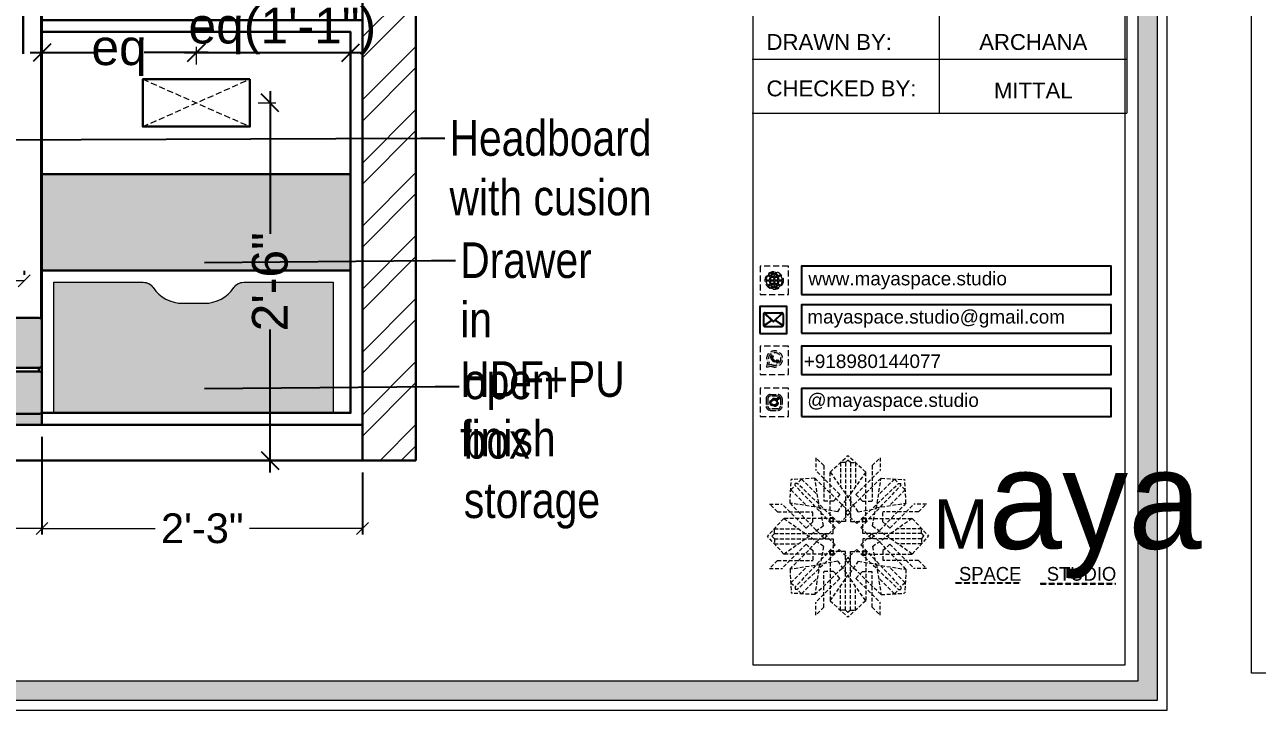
# Model space of a CAD drawing. Header units: millimetres. Extents: x 56222 to 3066687, y -650199 to -121287.
# Drawn here: x 135042.9 to 135146.6, y -182924.1 to -182866.4 of the extents above; entities that cross this region are included whole.
import ezdxf
from ezdxf import colors
from ezdxf.entities.mleader import LeaderData, LeaderLine
from ezdxf.enums import TextEntityAlignment as Align
from ezdxf.math import Vec2, Vec3

# ---------------------------------------------------------------- set-up
doc = ezdxf.new("R2010")
doc.units = ezdxf.units.MM
doc.header["$MEASUREMENT"] = 0
doc.header["$PDMODE"] = 35
for name, pattern in [('DASHED', [0.75, 0.5, -0.25]), ('DASHED2', [0.375, 0.25, -0.125]), ('DASHEDX2', [1.5, 1, -0.5])]:
    doc.linetypes.add(name, pattern=pattern)
doc.layers.get('Defpoints').update_dxf_attribs({"color": 220})
doc.layers.add('AR HATCH-7', color=7, linetype='Continuous')
for name, color, linetype, lineweight in [('dim05', 1, 'Continuous', 13), ('Dimension', 10, 'DASHEDX2', 20), ('el', 7, 'Continuous', 20), ('ELEC-wires', 1, 'DASHED2', 13), ('FURNITURE', 32, 'Continuous', 9), ('NAME PLATE', 7, 'Continuous', 25), ('Text', 7, 'Continuous', 15), ('wall', 7, 'Continuous', 30), ('XX~SLAB ( BEAM )~ ( DIM )', 7, 'Continuous', 9)]:
    doc.layers.add(name, color=color, linetype=linetype, lineweight=lineweight)
doc.styles.add('Arial', font='arial.ttf')
doc.styles.get("Standard").update_dxf_attribs({"font": 'arial.ttf', "height": 6})
doc.styles.add('style4', font='ARIALN.TTF')
doc.dimstyles.new('Archana', dxfattribs={"dimtxt": 3, "dimasz": 1.5, "dimexe": 0.5, "dimexo": 0.5, "dimgap": 0, "dimtad": 0, "dimzin": 0, "dimdsep": 46, "dimlunit": 4, "dimtxsty": 'Arial', "dimblk": 'OBLIQUE', "dimcen": 0, "dimdle": 1, "dimclrd": 1, "dimclre": 1, "dimclrt": 5, "dimadec": 0, "dimazin": 0, "dimtfac": 1, "dimtofl": 0, "dimtmove": 1, "dimatfit": 3, "dimfxl": 1, "dimfxlon": 1, "dimtolj": 1, "dimtzin": 0, "dimlwd": 25, "dimlwe": -1, "dimarcsym": 0})
doc.dimstyles.new('ISO-25', dxfattribs={"dimtxt": 2.5, "dimasz": 1, "dimexe": 0.5, "dimexo": 1, "dimtad": 0, "dimdec": 1, "dimlunit": 4, "dimtxsty": 'Standard', "dimblk": 'OBLIQUE', "dimcen": 2.5, "dimclrd": 1, "dimclre": 1, "dimclrt": 5, "dimadec": 0, "dimazin": 0, "dimtfac": 1, "dimtdec": 1, "dimtmove": 0, "dimatfit": 3, "dimfxl": 1, "dimlwd": -1, "dimarcsym": 0})

# ---------------------------------------------------------------- blocks, each defined once
blk = doc.blocks.new('_Oblique')
at = {"layer": 'wall', "color": 0, "lineweight": -2}
blk.add_line((-0.5, -0.5), (0.5, 0.5), dxfattribs=at)
blk = doc.blocks.new('*D141')
at = {"layer": 'Defpoints', "color": 0, "lineweight": 30, "transparency": 16777216}
for p in [(134975.35, -182900.11), (135044.35, -182900.11), (135044.35, -182908.83)]:
    blk.add_point(p, dxfattribs=at)
at = {"layer": 'dim05', "color": 1, "linetype": 'Continuous', "lineweight": -2, "transparency": 16777216}
for p, q in [((134975.35, -182901.11), (134975.35, -182909.33)), ((135044.35, -182901.11), (135044.35, -182909.33))]:
    blk.add_line(p, q, dxfattribs=at)
at = {"layer": 'dim05', "color": 1, "linetype": 'Continuous', "transparency": 16777216}
for p, q in [((134975.35, -182908.83), (135005.9, -182908.83)), ((135044.35, -182908.83), (135013.8, -182908.83))]:
    blk.add_line(p, q, dxfattribs=at)
at = {"layer": 'dim05', "color": 1, "transparency": 16777216, "rotation": 180}
blk.add_blockref('_Oblique', (134975.35, -182908.83), dxfattribs=at)
at = {"layer": 'dim05', "color": 1, "transparency": 16777216}
blk.add_blockref('_Oblique', (135044.35, -182908.83), dxfattribs=at)
at = {"layer": 'dim05', "color": 5, "lineweight": 25, "transparency": 16777216, "insert": (135009.85, -182908.83), "char_height": 2.5, "attachment_point": 5, "style": 'Arial'}
blk.add_mtext('5\'-9"', dxfattribs=at)
blk = doc.blocks.new('*D142')
at = {"layer": 'Defpoints', "color": 0, "lineweight": 30, "transparency": 16777216}
for p in [(135044.35, -182900.11), (135071.32, -182903.11), (135071.32, -182908.83)]:
    blk.add_point(p, dxfattribs=at)
at = {"layer": 'dim05', "color": 1, "linetype": 'Continuous', "lineweight": -2, "transparency": 16777216}
for p, q in [((135044.35, -182901.11), (135044.35, -182909.33)), ((135071.32, -182904.11), (135071.32, -182909.33))]:
    blk.add_line(p, q, dxfattribs=at)
at = {"layer": 'dim05', "color": 1, "linetype": 'Continuous', "transparency": 16777216}
for p, q in [((135044.35, -182908.83), (135053.87, -182908.83)), ((135071.32, -182908.83), (135061.81, -182908.83))]:
    blk.add_line(p, q, dxfattribs=at)
at = {"layer": 'dim05', "color": 1, "transparency": 16777216, "rotation": 180}
blk.add_blockref('_Oblique', (135044.35, -182908.83), dxfattribs=at)
at = {"layer": 'dim05', "color": 1, "transparency": 16777216}
blk.add_blockref('_Oblique', (135071.32, -182908.83), dxfattribs=at)
at = {"layer": 'dim05', "color": 5, "lineweight": 25, "transparency": 16777216, "insert": (135057.84, -182908.83), "char_height": 2.5, "attachment_point": 5, "style": 'Arial'}
blk.add_mtext('2\'-3"', dxfattribs=at)
blk = doc.blocks.new('*D162')
at = {"layer": 'Defpoints', "color": 0, "lineweight": 30, "transparency": 16777216}
for p in [(134976.92, -182887.62, 0), (135042.85, -182888), (135042.85, -182888.16)]:
    blk.add_point(p, dxfattribs=at)
at = {"layer": 'dim05', "color": 1, "linetype": 'Continuous', "lineweight": -2, "transparency": 16777216}
for p, q in [((135042.85, -182887.16), (135042.85, -182887.5)), ((134976.92, -182888.62), (134976.92, -182888.5))]:
    blk.add_line(p, q, dxfattribs=at)
at = {"layer": 'dim05', "color": 1, "linetype": 'Continuous', "transparency": 16777216}
for p, q in [((134976.92, -182888), (135005.93, -182888)), ((135042.85, -182888), (135013.83, -182888))]:
    blk.add_line(p, q, dxfattribs=at)
at = {"layer": 'dim05', "color": 1, "transparency": 16777216, "rotation": 180}
blk.add_blockref('_Oblique', (134976.92, -182888), dxfattribs=at)
at = {"layer": 'dim05', "color": 1, "transparency": 16777216}
blk.add_blockref('_Oblique', (135042.85, -182888), dxfattribs=at)
at = {"layer": 'dim05', "color": 5, "lineweight": 25, "transparency": 16777216, "insert": (135009.88, -182888), "char_height": 2.5, "attachment_point": 5, "style": 'Arial'}
blk.add_mtext('5\'-6"', dxfattribs=at)
blk = doc.blocks.new('FSFSF')
at = {"color": 42, "lineweight": 5, "true_color": 0xe0ac11}
for p, q in [((28603.86, 139.69), (28608.58, 144.08)), ((28613.31, 139.69), (28608.58, 144.08)), ((28600.03, 143.51), (28600.03, 140.16)), ((28602.15, 141.41), (28600.03, 143.51)), ((28602.15, 141.41), (28602.15, 131.95)), ((28607.9, 142.22), (28606.58, 142.22)), ((28606.58, 142.22), (28606.58, 135.84)), ((28607.9, 142.22), (28608.58, 142.85)), ((28607.9, 142.22), (28607.9, 126.58)), ((28609.27, 142.22), (28608.59, 142.85)), ((28609.27, 142.22), (28609.27, 126.58)), ((28609.27, 142.22), (28610.59, 142.22)), ((28610.59, 142.22), (28610.59, 135.84)), ((28615.02, 141.41), (28617.14, 143.51)), ((28615.02, 141.41), (28615.02, 131.95)), ((28617.14, 143.51), (28617.14, 140.16)), ((28593.19, 131.45), (28593.54, 137.71)), ((28599.8, 138.06), (28593.54, 137.71)), ((28596.24, 137.86), (28595.12, 136.69)), ((28596.24, 137.86), (28600.47, 133.65)), ((28601.03, 130), (28599.8, 138.06)), ((28599.8, 138.05), (28608.58, 129.56)), ((28606.47, 133.76), (28600.03, 140.16)), ((28603.86, 126.58), (28603.86, 139.69)), ((28603.86, 139.69), (28608.58, 133.02)), ((28613.31, 139.69), (28608.59, 133.02)), ((28617.37, 138.05), (28608.59, 129.56)), ((28610.7, 133.76), (28617.14, 140.16)), ((28613.31, 126.58), (28613.31, 139.69)), ((28616.14, 130), (28617.37, 138.06)), ((28620.93, 137.86), (28616.7, 133.65)), ((28617.37, 138.06), (28623.63, 137.71)), ((28620.93, 137.86), (28622.05, 136.69)), ((28624, 131.45), (28623.65, 137.71)), ((28593.39, 135), (28594.56, 136.12)), ((28593.39, 135), (28597.6, 130.78)), ((28595.12, 136.69), (28594.53, 136.69)), ((28594.56, 136.12), (28594.56, 136.71)), ((28605.17, 124.98), (28594.56, 136.12)), ((28606.27, 126.08), (28595.12, 136.69)), ((28610.9, 126.08), (28622.05, 136.69)), ((28612.02, 124.98), (28622.62, 136.12)), ((28623.8, 135), (28619.59, 130.78)), ((28622.05, 136.69), (28622.64, 136.69)), ((28622.62, 136.12), (28622.62, 136.71)), ((28623.8, 135), (28622.62, 136.12)), ((28587.73, 131.22), (28591.08, 131.22)), ((28589.84, 129.1), (28587.73, 131.22)), ((28597.49, 124.78), (28591.08, 131.22)), ((28593.19, 131.45), (28601.69, 122.67)), ((28601.25, 130.22), (28593.19, 131.45)), ((28604.75, 131.95), (28602.15, 131.95)), ((28606.47, 133.76), (28604.75, 131.95)), ((28605.86, 129.18), (28608.58, 133.02)), ((28611.31, 129.18), (28608.59, 133.02)), ((28610.7, 133.76), (28612.42, 131.95)), ((28612.42, 131.95), (28615.02, 131.95)), ((28623.99, 131.45), (28615.5, 122.67)), ((28615.94, 130.22), (28624, 131.45)), ((28619.7, 124.78), (28626.1, 131.22)), ((28629.45, 131.22), (28626.1, 131.22)), ((28627.34, 129.1), (28629.45, 131.22)), ((28589.84, 129.1), (28599.29, 129.1)), ((28599.29, 126.5), (28599.29, 129.1)), ((28605.86, 129.18), (28601.03, 130)), ((28602.07, 125.39), (28601.25, 130.22)), ((28606.27, 126.08), (28608.58, 128.27)), ((28607.9, 128.92), (28608.58, 129.56)), ((28607.9, 128.92), (28608.58, 128.27)), ((28609.27, 128.92), (28608.59, 129.56)), ((28609.27, 128.92), (28608.59, 128.27)), ((28610.9, 126.08), (28608.59, 128.27)), ((28611.31, 129.18), (28616.14, 130)), ((28615.12, 125.39), (28615.94, 130.22)), ((28627.34, 129.1), (28617.89, 129.1)), ((28617.89, 126.5), (28617.89, 129.1)), ((28591.56, 127.39), (28587.17, 122.66)), ((28589.03, 123.35), (28589.03, 124.67)), ((28589.03, 124.67), (28595.4, 124.67)), ((28604.66, 127.39), (28591.56, 127.39)), ((28591.56, 127.39), (28598.23, 122.67)), ((28597.49, 124.78), (28599.29, 126.5)), ((28602.07, 125.39), (28598.23, 122.67)), ((28605.17, 124.98), (28602.97, 122.67)), ((28603.68, 126.54), (28603.68, 127.39)), ((28604.66, 126.54), (28603.68, 126.54)), ((28604.71, 127.57), (28603.86, 127.57)), ((28607.9, 126.58), (28603.86, 126.58)), ((28604.66, 123.35), (28604.66, 127.39)), ((28604.7, 126.58), (28604.71, 127.57)), ((28609.27, 126.58), (28613.31, 126.58)), ((28612.02, 124.98), (28614.21, 122.67)), ((28612.46, 126.58), (28612.46, 127.57)), ((28612.46, 127.57), (28613.31, 127.57)), ((28612.52, 123.35), (28612.52, 127.39)), ((28612.52, 127.39), (28625.63, 127.39)), ((28612.52, 126.54), (28613.51, 126.54)), ((28613.51, 126.54), (28613.51, 127.39)), ((28615.12, 125.39), (28618.96, 122.67)), ((28619.7, 124.78), (28617.89, 126.5)), ((28625.63, 127.39), (28618.96, 122.67)), ((28628.16, 124.67), (28621.78, 124.67)), ((28625.63, 127.39), (28630.02, 122.66)), ((28628.16, 123.35), (28628.16, 124.67)), ((28591.56, 117.94), (28587.17, 122.66)), ((28589.03, 123.35), (28588.4, 122.67)), ((28589.03, 121.98), (28588.4, 122.65)), ((28589.03, 123.35), (28604.66, 123.35)), ((28589.03, 121.98), (28604.66, 121.98)), ((28589.03, 121.98), (28589.03, 120.66)), ((28591.56, 117.94), (28598.23, 122.65)), ((28593.19, 113.88), (28601.69, 122.65)), ((28602.07, 119.94), (28598.23, 122.65)), ((28602.33, 123.35), (28601.69, 122.67)), ((28602.33, 121.98), (28601.69, 122.65)), ((28602.33, 123.35), (28602.97, 122.67)), ((28602.33, 121.98), (28602.97, 122.65)), ((28605.17, 120.35), (28602.97, 122.65)), ((28604.66, 121.98), (28604.66, 117.94)), ((28612.02, 120.35), (28614.21, 122.65)), ((28628.16, 123.35), (28612.52, 123.35)), ((28612.52, 121.98), (28612.52, 117.94)), ((28628.16, 121.98), (28612.52, 121.98)), ((28614.85, 123.35), (28614.21, 122.67)), ((28614.85, 121.98), (28614.21, 122.65)), ((28614.85, 123.35), (28615.5, 122.67)), ((28614.85, 121.98), (28615.5, 122.65)), ((28615.12, 119.94), (28618.96, 122.65)), ((28623.99, 113.88), (28615.5, 122.65)), ((28625.63, 117.94), (28618.96, 122.65)), ((28625.63, 117.94), (28630.02, 122.66)), ((28628.16, 123.35), (28628.78, 122.67)), ((28628.16, 121.98), (28628.78, 122.65)), ((28628.16, 121.98), (28628.16, 120.66)), ((28589.03, 120.66), (28595.4, 120.66)), ((28597.49, 120.54), (28591.08, 114.11)), ((28604.66, 117.94), (28591.56, 117.94)), ((28605.17, 120.35), (28594.56, 109.2)), ((28606.27, 119.15), (28595.12, 108.54)), ((28597.49, 120.54), (28599.29, 118.83)), ((28599.29, 118.83), (28599.29, 116.23)), ((28602.07, 119.94), (28601.25, 115.1)), ((28604.66, 118.78), (28603.68, 118.78)), ((28603.68, 118.78), (28603.68, 117.94)), ((28607.9, 118.65), (28603.86, 118.65)), ((28603.86, 118.65), (28603.86, 105.54)), ((28604.7, 118.65), (28604.71, 117.66)), ((28606.27, 119.15), (28608.58, 116.96)), ((28607.9, 103.01), (28607.9, 118.65)), ((28610.9, 119.15), (28608.59, 116.96)), ((28609.27, 118.65), (28613.31, 118.65)), ((28609.27, 103.01), (28609.27, 118.65)), ((28610.9, 119.15), (28622.05, 108.54)), ((28612.02, 120.35), (28622.62, 109.2)), ((28612.46, 118.65), (28612.46, 117.66)), ((28612.52, 118.78), (28613.51, 118.78)), ((28612.52, 117.94), (28625.63, 117.94)), ((28613.31, 118.65), (28613.31, 105.54)), ((28613.51, 118.78), (28613.51, 117.94)), ((28615.12, 119.94), (28615.94, 115.1)), ((28619.7, 120.54), (28617.89, 118.83)), ((28617.89, 118.83), (28617.89, 116.23)), ((28619.7, 120.54), (28626.1, 114.11)), ((28628.16, 120.66), (28621.78, 120.66)), ((28589.84, 116.23), (28587.73, 114.11)), ((28589.84, 116.23), (28599.29, 116.23)), ((28601.25, 115.1), (28593.19, 113.87)), ((28599.8, 107.17), (28608.58, 115.67)), ((28601.03, 115.23), (28599.8, 107.17)), ((28605.86, 116.05), (28601.03, 115.23)), ((28604.71, 117.66), (28603.86, 117.66)), ((28605.86, 116.05), (28608.58, 112.21)), ((28607.9, 116.31), (28608.58, 116.96)), ((28607.9, 116.31), (28608.58, 115.67)), ((28609.27, 116.31), (28608.59, 116.96)), ((28609.27, 116.31), (28608.59, 115.67)), ((28611.31, 116.05), (28608.59, 112.21)), ((28617.37, 107.17), (28608.59, 115.67)), ((28611.31, 116.05), (28616.14, 115.23)), ((28612.46, 117.66), (28613.31, 117.66)), ((28615.94, 115.1), (28624, 113.87)), ((28616.14, 115.23), (28617.37, 107.17)), ((28627.34, 116.23), (28617.89, 116.23)), ((28627.34, 116.23), (28629.45, 114.11)), ((28587.73, 114.11), (28591.08, 114.11)), ((28593.19, 113.87), (28593.54, 107.62)), ((28593.39, 110.32), (28597.6, 114.55)), ((28596.24, 107.37), (28600.47, 111.58)), ((28606.47, 111.47), (28600.03, 105.07)), ((28602.15, 103.82), (28602.15, 113.27)), ((28604.75, 113.27), (28602.15, 113.27)), ((28603.86, 105.54), (28608.58, 112.21)), ((28606.47, 111.47), (28604.75, 113.27)), ((28613.31, 105.54), (28608.59, 112.21)), ((28610.7, 111.47), (28612.42, 113.27)), ((28610.7, 111.47), (28617.14, 105.07)), ((28612.42, 113.27), (28615.02, 113.27)), ((28615.02, 103.82), (28615.02, 113.27)), ((28620.93, 107.37), (28616.7, 111.58)), ((28623.8, 110.32), (28619.59, 114.55)), ((28624, 113.87), (28623.65, 107.62)), ((28629.45, 114.11), (28626.1, 114.11)), ((28593.39, 110.32), (28594.56, 109.2)), ((28595.12, 108.54), (28594.53, 108.54)), ((28594.56, 109.2), (28594.56, 108.61)), ((28596.24, 107.37), (28595.12, 108.54)), ((28606.58, 103.01), (28606.58, 109.38)), ((28610.59, 103.01), (28610.59, 109.38)), ((28620.93, 107.37), (28622.05, 108.54)), ((28622.05, 108.54), (28622.64, 108.54)), ((28623.8, 110.32), (28622.62, 109.2)), ((28622.62, 109.2), (28622.62, 108.61)), ((28599.8, 107.17), (28593.54, 107.52)), ((28600.03, 101.71), (28600.03, 105.07)), ((28603.86, 105.54), (28608.58, 101.15)), ((28613.31, 105.54), (28608.58, 101.15)), ((28617.14, 101.71), (28617.14, 105.07)), ((28617.37, 107.17), (28623.63, 107.52)), ((28602.15, 103.82), (28600.03, 101.71)), ((28607.9, 103.01), (28606.58, 103.01)), ((28607.9, 103.01), (28608.58, 102.38)), ((28609.27, 103.01), (28608.59, 102.38)), ((28609.27, 103.01), (28610.59, 103.01)), ((28615.02, 103.82), (28617.14, 101.71))]:
    blk.add_line(p, q, dxfattribs=at)
blk = doc.blocks.new('hgwg')
at = {"layer": 'Dimension', "true_color": 0xd39e00}
h = blk.add_hatch(color=42, dxfattribs=at)
h.dxf.hatch_style = 1
h.paths.add_polyline_path([(27505.71, 45.05), (27494.27, 45.05), (27494.27, 44.9), (27505.71, 44.9)])
h = blk.add_hatch(color=42, dxfattribs=at)
h.dxf.hatch_style = 1
h.paths.add_polyline_path([(27523.3, 44.9), (27509.68, 44.9), (27509.68, 44.75), (27523.3, 44.75)])
at = {"layer": 'Dimension', "color": 42, "true_color": 0xd39e00}
for p, q in [((27494.27, 45.05), (27505.71, 45.05)), ((27494.27, 44.9), (27494.27, 45.05)), ((27494.27, 44.9), (27505.71, 44.9)), ((27505.71, 45.05), (27505.71, 44.9)), ((27509.68, 44.9), (27523.3, 44.9)), ((27509.68, 44.9), (27509.68, 44.75)), ((27523.3, 44.75), (27523.3, 44.9)), ((27509.68, 44.75), (27523.3, 44.75))]:
    blk.add_line(p, q, dxfattribs=at)
at = {"layer": 'Dimension', "color": 42, "true_color": 0xd39e00, "attachment_point": 1}
for s, width, insert, char_height in [('{\\fCinzel|b0|i0|c0|p2;\\H1.5x;M\\fAmsterdam One|b0|i0|c0|p2;\\H2x;aya}', 85.3277, (27490.17, 69.17), 6), ('{\\fCinzel|b0|i0|c0|p0;SPACE     STUDIO}', 66.129, (27494.83, 47.86), 2.5)]:
    blk.add_mtext_dynamic_manual_height_columns(s, width=width, gutter_width=30, heights=[0], dxfattribs=dict(at, insert=insert, char_height=char_height))
blk = doc.blocks.new('QEGW4TG')
at = {"layer": 'Dimension', "true_color": 0x000000}
h = blk.add_hatch(color=18, dxfattribs=at)
h.dxf.hatch_style = 1
h.paths.add_polyline_path([(2.69, 1.93, 0.170513), (2.95, 1.97, 0.190337), (3.11, 2.18, 0.316231), (3.07, 2.28), (2.79, 2.37, 0.273721), (2.69, 2.34, 0.040749), (2.63, 2.27, -0.441282), (2.53, 2.25, -0.11828), (2.06, 2.64, -0.441282), (2.07, 2.74, 0.040749), (2.13, 2.81, 0.290083), (2.14, 2.92), (2.01, 3.18, 0.316231), (1.91, 3.2, 0.190337), (1.73, 3, 0.170513), (1.72, 2.74, 0.252784)], flags=0)
h.paths.add_polyline_path([(1.19, 1.98), (1.03, 1.3, 0.550912), (1.11, 1.23), (1.75, 1.39, 6.344125)])
h.paths.add_polyline_path([(1.81, 1.7), (1.4, 1.6), (1.5, 2.03, -9.071339)], flags=16)
h.paths.add_polyline_path([(3.11, 2.16, -0.17811), (2.95, 1.97, -0.170513), (2.69, 1.93, -0.252784), (1.72, 2.74, -0.170513), (1.73, 3, -0.17811), (1.89, 3.19, -0.370089), (2.01, 3.18), (2.14, 2.92, -0.307185), (2.13, 2.8, -0.041087), (2.06, 2.73, 0.321676), (2.05, 2.65, 0.126524), (2.55, 2.24, 0.312216), (2.62, 2.26, -0.041087), (2.68, 2.34, -0.290673), (2.79, 2.37), (3.07, 2.28, -0.370089)], flags=0)
h = blk.add_hatch(color=18, dxfattribs=at)
h.dxf.hatch_style = 1
h.paths.add_polyline_path([(2.79, 2.37, 0.273721), (2.69, 2.34, 0.040749), (2.63, 2.27, -0.441282), (2.53, 2.25, -0.11828), (2.06, 2.64, -0.441282), (2.07, 2.74, 0.040749), (2.13, 2.81, 0.290083), (2.14, 2.92), (2.01, 3.18, 0.316231), (1.91, 3.2, 0.190337), (1.73, 3, 0.170513), (1.72, 2.74, 0.252784), (2.69, 1.93, 0.170513), (2.95, 1.97, 0.190337), (3.11, 2.18, 0.316231), (3.07, 2.28)])
for p, q in [((2.01, 3.18), (2.14, 2.92)), ((3.07, 2.28), (2.8, 2.36)), ((1.19, 1.98), (1.03, 1.3)), ((1.1, 1.23), (1.75, 1.39)), ((1.5, 2.03), (1.4, 1.6)), ((1.4, 1.6), (1.81, 1.7))]:
    blk.add_line(p, q)
blk.add_lwpolyline([(0, 0), (4.68, 0), (4.68, 4.68), (0, 4.68)], close=True)
for centre, radius, start, end in [((2.39, 2.56), 1.34, 241.4727, 205.6422), ((2.39, 2.56), 1.04, 235.9962, 210.8333), ((2.09, 2.87), 0.39, 159.7007, 198.4072), ((2.96, 3.23), 1.33, 201.4218, 258.1669), ((2.07, 2.87), 0.364, 118.9685, 159.3648), ((1.94, 3.12), 0.0896, 41.8985, 123.1344), ((2.11, 2.68), 0.066, 135.9932, 224.8892), ((1.67, 3.16), 0.586, 312.4617, 321.8728), ((3.12, 3.42), 1.31, 216.5455, 243.5279), ((2.05, 2.87), 0.104, 320.3924, 28.6971), ((2.57, 2.3), 0.066, 234.2482, 323.1441), ((3.11, 1.94), 0.586, 137.2645, 146.6756), ((2.76, 2.27), 0.104, 70.4402, 138.745), ((2.76, 2.29), 0.364, 299.7725, 340.1688), ((3.03, 2.2), 0.0896, 336.0029, 57.2388), ((1.09, 1.29), 0.0598, 164.8483, 282.1458), ((2.75, 2.31), 0.39, 260.7301, 299.4366)]:
    blk.add_arc(centre, radius, start, end)
blk = doc.blocks.new('ASGERG')
at = {"layer": 'Dimension', "true_color": 0x000000}
h = blk.add_hatch(color=18, dxfattribs=at)
h.dxf.hatch_style = 1
h.paths.add_polyline_path([(0.99, 1.7, 0.353872), (1.69, 1.03), (2.96, 1.03, 0.353872), (3.66, 1.7), (3.66, 2.99, 0.353872), (2.96, 3.67), (1.69, 3.67, 0.353872), (0.99, 2.99)])
h.paths.add_polyline_path([(1.27, 2.97, -0.353872), (1.72, 3.4), (2.94, 3.4, -0.353872), (3.38, 2.97), (3.38, 1.72, -0.353872), (2.94, 1.3), (1.72, 1.3, -0.353872), (1.27, 1.72)], flags=16)
h.paths.add_polyline_path([(3.02, 2.35, -1), (1.64, 2.35, -1)], flags=0)
h.paths.add_polyline_path([(2.74, 2.35, -1), (1.92, 2.35, -1)], flags=0)
h.paths.add_polyline_path([(2.86, 3.02, -1), (3.19, 3.02, -1)], flags=0)
h.paths.add_polyline_path([(1.64, 2.35, 1), (3.02, 2.35, 1)], flags=0)
h = blk.add_hatch(color=18, dxfattribs=at)
h.dxf.hatch_style = 1
h.paths.add_polyline_path([(1.64, 2.35, 1), (3.02, 2.35, 1)])
h.paths.add_polyline_path([(2.74, 2.35, -1), (1.92, 2.35, -1)], flags=16)
h = blk.add_hatch(color=18, dxfattribs=at)
h.dxf.hatch_style = 1
h.paths.add_polyline_path([(3.19, 3.02, 1), (2.86, 3.02, 1)])
for p, q in [((0.99, 2.99), (0.99, 1.7)), ((1.27, 2.97), (1.27, 1.72)), ((1.69, 3.67), (2.96, 3.67)), ((2.94, 3.4), (1.72, 3.4)), ((3.38, 2.97), (3.38, 1.72)), ((3.66, 2.99), (3.66, 1.7)), ((1.69, 1.03), (2.96, 1.03)), ((2.94, 1.3), (1.72, 1.3))]:
    blk.add_line(p, q)
blk.add_lwpolyline([(0, 0), (4.68, 0), (4.68, 4.68), (0, 4.68)], close=True)
for centre, radius in [((2.33, 2.35), 0.694), ((2.33, 2.35), 0.414), ((3.02, 3.02), 0.168)]:
    blk.add_circle(centre, radius)
for centre, radius, start, end in [((1.76, 2.89), 0.778, 94.8631, 172.8127), ((1.76, 2.91), 0.491, 94.8631, 172.8127), ((2.9, 2.91), 0.491, 7.1873, 85.1369), ((2.89, 2.89), 0.778, 7.1873, 85.1369), ((1.76, 1.8), 0.778, 187.1873, 265.1369), ((1.76, 1.78), 0.491, 187.1873, 265.1369), ((2.9, 1.78), 0.491, 274.8631, 352.8127), ((2.89, 1.8), 0.778, 274.8631, 352.8127)]:
    blk.add_arc(centre, radius, start, end)
blk = doc.blocks.new('DTGWEGEARG')
at = {"layer": 'Dimension', "true_color": 0x000000}
h = blk.add_hatch(color=18, dxfattribs=at)
h.dxf.hatch_style = 1
h.paths.add_polyline_path([(3.83, 2.34, 1), (0.85, 2.34, 1)])
h.paths.add_polyline_path([(2.51, 1.01, 0.105795), (2.96, 1.58, -0.055205), (3.3, 1.41, -0.169822)], flags=16)
h.paths.add_polyline_path([(2.41, 1.12), (2.41, 1.69, -0.058279), (2.81, 1.63, -0.103353)], flags=16)
h.paths.add_polyline_path([(2.26, 1.13, -0.101741), (1.87, 1.63, -0.057171), (2.26, 1.69)], flags=16)
h.paths.add_polyline_path([(2.17, 1.01, -0.169822), (1.38, 1.41, -0.055205), (1.72, 1.58, 0.105795)], flags=16)
h.paths.add_polyline_path([(3.02, 1.72, 0.081336), (3.13, 2.27), (3.68, 2.27, -0.152069), (3.4, 1.52, 0.05687)], flags=16)
h.paths.add_polyline_path([(2.87, 1.77, 0.061945), (2.41, 1.84), (2.41, 2.27), (2.98, 2.27, -0.081344)], flags=16)
h.paths.add_polyline_path([(2.26, 1.84, 0.060923), (1.8, 1.77, -0.081344), (1.7, 2.27), (2.26, 2.27)], flags=16)
h.paths.add_polyline_path([(1.66, 1.72, 0.05687), (1.28, 1.52, -0.152069), (1, 2.27), (1.55, 2.27, 0.081336)], flags=16)
h.paths.add_polyline_path([(2.41, 2.42), (2.41, 2.83, 0.061945), (2.87, 2.91, -0.080009), (2.98, 2.42)], flags=16)
h.paths.add_polyline_path([(3.13, 2.42, 0.080116), (3.02, 2.96, 0.05687), (3.4, 3.16, 0.028258), (3.3, 3.27, -0.055205), (2.96, 3.1, 0.105795), (2.51, 3.67, -0.36029), (3.68, 2.42)], flags=16)
h.paths.add_polyline_path([(2.26, 2.42), (1.7, 2.42, -0.080009), (1.8, 2.91, 0.060923), (2.26, 2.84)], flags=16)
h.paths.add_polyline_path([(1.55, 2.42), (1, 2.42, -0.150466), (1.28, 3.16, 0.05687), (1.66, 2.96, 0.080116)], flags=16)
h.paths.add_polyline_path([(2.41, 2.98), (2.41, 3.56, -0.103353), (2.81, 3.05, -0.058279)], flags=16)
h.paths.add_polyline_path([(2.26, 2.99, -0.057171), (1.87, 3.05, -0.101741), (2.26, 3.55)], flags=16)
h.paths.add_polyline_path([(1.72, 3.1, -0.055205), (1.38, 3.27, -0.169822), (2.17, 3.67, 0.105795)], flags=16)
blk.add_lwpolyline([(0, 0), (4.68, 0), (4.68, 4.68), (0, 4.68)], close=True)
at = {"layer": 'Dimension', "color": 18, "true_color": 0x000000}
for p, q in [((1, 2.42), (1.55, 2.42)), ((1, 2.27), (1.55, 2.27)), ((1.7, 2.42), (2.26, 2.42)), ((1.7, 2.27), (2.26, 2.27)), ((2.26, 3.55), (2.26, 2.99)), ((2.26, 2.84), (2.26, 2.42)), ((2.26, 2.27), (2.26, 1.84)), ((2.41, 3.56), (2.41, 2.98)), ((2.41, 2.83), (2.41, 2.42)), ((2.41, 2.42), (2.98, 2.42)), ((2.41, 2.27), (2.98, 2.27)), ((2.41, 2.27), (2.41, 1.84)), ((3.13, 2.42), (3.68, 2.42)), ((3.13, 2.27), (3.68, 2.27)), ((2.26, 1.69), (2.26, 1.13)), ((2.41, 1.69), (2.41, 1.12))]:
    blk.add_line(p, q, dxfattribs=at)
blk.add_circle((2.34, 2.34), 1.49, dxfattribs=at)
for centre, radius, start, end in [((2.34, 2.34), 1.34, 142.3819, 176.6093), ((2.34, 2.34), 1.34, 183.0315, 217.6181), ((2.34, 4.74), 1.9, 236.1399, 249.1595), ((2.34, 2.34), 1.34, 97.3549, 135.9073), ((2.34, 4.74), 1.75, 236.7417, 249.3811), ((3.28, 2.34), 1.73, 159.0567, 177.3789), ((3.28, 2.34), 1.73, 182.3435, 200.9433), ((3.28, 2.34), 1.58, 158.8325, 177.1302), ((3.28, 2.34), 1.58, 182.5658, 201.1675), ((3.28, 2.34), 1.73, 129.9301, 154.0867), ((2.34, 4.74), 1.9, 253.6799, 267.6253), ((3.28, 2.34), 1.58, 130.1073, 153.3446), ((2.34, 4.74), 1.75, 254.3336, 267.422), ((1.4, 2.34), 1.58, 26.6554, 50.2584), ((2.34, 4.74), 1.75, 272.3248, 285.6664), ((2.34, 4.74), 1.9, 272.1415, 286.3201), ((2.34, 2.34), 1.34, 3.3907, 82.6451), ((1.4, 2.34), 1.73, 25.9133, 50.0699), ((1.4, 2.34), 1.58, 2.8698, 21.1675), ((1.4, 2.34), 1.58, 338.8325, 357.4342), ((2.34, 4.74), 1.75, 290.6189, 303.2583), ((2.34, 4.74), 1.9, 290.8405, 303.8601), ((1.4, 2.34), 1.73, 2.6211, 20.9433), ((1.4, 2.34), 1.73, 339.0567, 357.6565), ((2.34, 2.34), 1.34, 322.3819, 356.9685), ((2.34, -0.06), 1.9, 110.8405, 123.8601), ((2.34, -0.06), 1.75, 110.6189, 123.2583), ((2.34, 2.34), 1.34, 224.0927, 262.6451), ((3.28, 2.34), 1.73, 205.9133, 230.0699), ((2.34, -0.06), 1.9, 92.3747, 106.3201), ((2.34, -0.06), 1.75, 92.578, 105.6664), ((3.28, 2.34), 1.58, 206.6554, 229.8927), ((2.34, -0.06), 1.9, 73.6799, 87.8585), ((2.34, -0.06), 1.75, 74.3336, 87.6752), ((1.4, 2.34), 1.58, 309.7416, 333.3446), ((1.4, 2.34), 1.73, 309.9301, 334.0867), ((2.34, 2.34), 1.34, 277.3549, 315.9073), ((2.34, -0.06), 1.75, 56.7417, 69.3811), ((2.34, -0.06), 1.9, 56.1399, 69.1595)]:
    blk.add_arc(centre, radius, start, end, dxfattribs=at)
blk = doc.blocks.new('6616')
at = {"color": 242, "linetype": 'DASHED', "true_color": 0xcd2027}
for p, q in [((386784.79, -36915.77), (386775.78, -36911.78)), ((386784.79, -36911.78), (386775.78, -36915.77))]:
    blk.add_line(p, q, dxfattribs=at)
at = {"layer": 'ELEC-wires', "color": 5, "linetype": 'ByBlock', "lineweight": 30, "ltscale": 4}
blk.add_lwpolyline([(386775.78, -36911.78), (386784.79, -36911.78), (386784.79, -36915.77), (386775.78, -36915.77)], close=True, dxfattribs=at)
blk = doc.blocks.new('*D445')
at = {"layer": 'Defpoints', "color": 0, "lineweight": 30, "transparency": 16777216}
for p in [(135057.34, -182873.02), (135057.34, -182903.11), (135063.54, -182903.11)]:
    blk.add_point(p, dxfattribs=at)
at = {"layer": 'dim05', "color": 1, "lineweight": 25, "transparency": 16777216}
for p, q in [((135063.54, -182872.02), (135063.54, -182884.05)), ((135063.54, -182904.11), (135063.54, -182892.08))]:
    blk.add_line(p, q, dxfattribs=at)
at = {"layer": 'dim05', "color": 1, "transparency": 16777216}
for p, q in [((135062.54, -182873.02), (135064.04, -182873.02)), ((135062.54, -182903.11), (135064.04, -182903.11))]:
    blk.add_line(p, q, dxfattribs=at)
at = {"layer": 'dim05', "color": 1, "lineweight": 25, "transparency": 16777216, "xscale": 1.5, "yscale": 1.5, "zscale": 1.5}
for p, rotation in [((135063.54, -182873.02), 90), ((135063.54, -182903.11), 270)]:
    blk.add_blockref('_Oblique', p, dxfattribs=dict(at, rotation=rotation))
at = {"layer": 'dim05', "color": 5, "lineweight": 30, "transparency": 16777216, "insert": (135063.54, -182888.07), "char_height": 3, "attachment_point": 5, "rotation": 90, "style": 'Arial'}
blk.add_mtext('\\A1;2\'-6"', dxfattribs=at)
blk = doc.blocks.new('*D446')
at = {"layer": 'Defpoints', "color": 0, "lineweight": 30, "transparency": 16777216}
for p in [(135044.35, -182868.79), (135044.35, -182871.03), (135057.34, -182871.03)]:
    blk.add_point(p, dxfattribs=at)
at = {"layer": 'dim05', "color": 1, "lineweight": 25, "transparency": 16777216}
for p, q in [((135043.35, -182868.79), (135048.74, -182868.79)), ((135058.34, -182868.79), (135052.95, -182868.79))]:
    blk.add_line(p, q, dxfattribs=at)
at = {"layer": 'dim05', "color": 1, "transparency": 16777216}
for p, q in [((135044.35, -182869.79), (135044.35, -182868.29)), ((135057.34, -182869.79), (135057.34, -182868.29))]:
    blk.add_line(p, q, dxfattribs=at)
at = {"layer": 'dim05', "color": 1, "lineweight": 25, "transparency": 16777216, "xscale": 1.5, "yscale": 1.5, "zscale": 1.5, "rotation": 180}
blk.add_blockref('_Oblique', (135044.35, -182868.79), dxfattribs=at)
at = {"layer": 'dim05', "color": 1, "lineweight": 25, "transparency": 16777216, "xscale": 1.5, "yscale": 1.5, "zscale": 1.5}
blk.add_blockref('_Oblique', (135057.34, -182868.79), dxfattribs=at)
at = {"layer": 'dim05', "color": 5, "lineweight": 30, "transparency": 16777216, "insert": (135050.84, -182868.79), "char_height": 3, "attachment_point": 5, "style": 'Arial'}
blk.add_mtext('\\A1;eq', dxfattribs=at)
blk = doc.blocks.new('*D447')
at = {"layer": 'Defpoints', "color": 0, "lineweight": 30, "transparency": 16777216}
for p in [(135070.32, -182868.79), (135057.34, -182871.03), (135070.32, -182871.03)]:
    blk.add_point(p, dxfattribs=at)
at = {"layer": 'dim05', "color": 1, "lineweight": 25, "transparency": 16777216}
blk.add_line((135056.34, -182868.79), (135071.32, -182868.79), dxfattribs=at)
at = {"layer": 'dim05', "color": 1, "transparency": 16777216}
for p, q in [((135057.34, -182869.79), (135057.34, -182868.29)), ((135070.32, -182869.79), (135070.32, -182868.29))]:
    blk.add_line(p, q, dxfattribs=at)
at = {"layer": 'dim05', "color": 1, "lineweight": 25, "transparency": 16777216, "xscale": 1.5, "yscale": 1.5, "zscale": 1.5, "rotation": 180}
blk.add_blockref('_Oblique', (135057.34, -182868.79), dxfattribs=at)
at = {"layer": 'dim05', "color": 1, "lineweight": 25, "transparency": 16777216, "xscale": 1.5, "yscale": 1.5, "zscale": 1.5}
blk.add_blockref('_Oblique', (135070.32, -182868.79), dxfattribs=at)
at = {"layer": 'dim05', "color": 5, "lineweight": 30, "transparency": 16777216, "insert": (135064.57, -182866.97), "char_height": 3, "attachment_point": 5, "style": 'Arial'}
blk.add_mtext('\\A1;eq(1\'-1")', dxfattribs=at)

msp = doc.modelspace()

# ---------------------------------------------------------------- hatches: boundary and pattern name
at = {"layer": 'AR HATCH-7', "lineweight": 9, "true_color": 0x939598}
h = msp.add_hatch(dxfattribs=at)
h.set_pattern_fill('ANSI32', color=252, scale=10)
h.set_pattern_definition([(45, (45.414, 304.67), (-2.65165043, 2.65165043), []), (45, (47.182, 304.67), (-2.65165043, 2.65165043), [])])
h.paths.add_polyline_path([(134919.824, -182794.11), (134915.324, -182794.11), (134915.324, -182903.11), (134919.824, -182903.11)])
h.paths.add_polyline_path([(135075.824, -182795.036), (135071.324, -182795.074), (135071.324, -182815.665), (135075.824, -182815.646)])
h.paths.add_polyline_path([(135075.824, -182794.11), (135071.324, -182794.11), (135071.324, -182795.074), (135075.824, -182795.036)])
h.paths.add_polyline_path([(135075.824, -182815.646), (135071.324, -182815.665), (135071.324, -182863.267), (135075.824, -182863.229)])
h.paths.add_polyline_path([(135075.824, -182863.229), (135071.324, -182863.267), (135071.324, -182866.045), (135071.324, -182869.932), (135075.824, -182869.917)])
h.paths.add_polyline_path([(135075.824, -182869.917), (135071.324, -182869.932), (135071.324, -182881.181), (135075.824, -182881.144)])
h.paths.add_polyline_path([(135075.824, -182881.144), (135071.324, -182881.181), (135071.324, -182892.71), (135075.824, -182892.673)])
h.paths.add_polyline_path([(135075.824, -182892.673), (135071.324, -182892.71), (135071.324, -182900.11), (135071.324, -182903.11), (135075.824, -182903.11)])
at = {"layer": 'AR HATCH-7', "lineweight": 30, "true_color": 0xd7ebd2}
h = msp.add_hatch(dxfattribs=at)
h.set_pattern_fill('ANSI31', color=254, scale=12, angle=45)
h.set_pattern_definition([(90, (-53.2233, 0), (-1.5, 0), [])])
h.paths.add_polyline_path([(135044.348, -182856.542, 0.5610221), (135042.892, -182855.653, -0.4376879), (135038.582, -182854.075, 0.6666667), (135032.816, -182854.075, -0.6666667), (135027.05, -182854.075, 0.6666667), (135021.284, -182854.075, -0.6666667), (135015.518, -182854.075, 0.6666667), (135009.752, -182854.075, -0.6666667), (135003.985, -182854.075, 0.6666667), (134998.219, -182854.075, -0.6666667), (134992.453, -182854.075, 0.6666667), (134986.687, -182854.075, -0.6666667), (134980.921, -182854.075, 0.6666667), (134975.155, -182854.075, -0.6666667), (134969.389, -182854.075, 0.6666667), (134963.622, -182854.075, -0.6666667), (134957.856, -182854.075, 0.6666667), (134952.09, -182854.075, -0.4376879), (134947.781, -182855.653, 0.5610219), (134946.324, -182856.542), (134946.324, -182891.11), (134975.348, -182891.11), (134975.348, -182891.36, -0.4142136), (134975.598, -182891.11), (134976.848, -182891.11), (134976.848, -182889.86), (134947.824, -182889.86), (134947.824, -182870.001, -0.4142136), (134956.824, -182861.001), (135033.848, -182861.001, -0.4142136), (135042.848, -182870.001), (135042.848, -182891.11), (135044.098, -182891.11, -0.4142136), (135044.348, -182891.36), (135044.348, -182866.045)])
at = {"layer": 'AR HATCH-7', "lineweight": 30, "true_color": 0xb5af9b}
h = msp.add_hatch(color=253, dxfattribs=at)
h.dxf.hatch_style = 1
h.paths.add_polyline_path([(135070.324, -182879.025), (135044.348, -182879.025), (135044.348, -182887.112), (135070.324, -182887.112)])
at = {"layer": 'AR HATCH-7', "lineweight": 30}
h = msp.add_hatch(color=256, dxfattribs=at)
h.dxf.hatch_style = 1
h.set_gradient(color1=(147, 149, 152), name='SPHERICAL')
h.paths.add_polyline_path([(135068.855, -182888.112), (135061.326, -182888.112, 0.2498423), (135060.496, -182888.554, -0.2498423), (135058.006, -182889.881), (135056.197, -182889.881, -0.2498423), (135053.707, -182888.554, 0.2498423), (135052.877, -182888.112), (135045.348, -182888.112), (135045.348, -182899.11), (135068.855, -182899.11)])
at = {"layer": 'AR HATCH-7', "lineweight": 30, "true_color": 0xb5af9b}
h = msp.add_hatch(color=253, dxfattribs=at)
h.dxf.hatch_style = 1
h.paths.add_polyline_path([(134978.348, -182891.11), (134975.598, -182891.11, 0.4142136), (134975.348, -182891.36), (134975.348, -182895.06, 0.4142136), (134975.598, -182895.31), (134978.348, -182895.31)])
h.paths.add_polyline_path([(134983.277, -182891.11), (134978.348, -182891.11), (134978.348, -182895.31), (134983.277, -182895.31)])
h.paths.add_polyline_path([(134983.277, -182895.61), (134978.348, -182895.61), (134978.348, -182899.192), (134983.277, -182899.192)], flags=17)
h.paths.add_polyline_path([(134978.348, -182895.61), (134975.598, -182895.61, 0.4142136), (134975.348, -182895.86), (134975.348, -182898.942, 0.4142136), (134975.598, -182899.192), (134978.348, -182899.192)], flags=17)
h.paths.add_polyline_path([(135041.348, -182891.11), (135036.419, -182891.11), (135036.419, -182895.31), (135041.348, -182895.31)])
h.paths.add_polyline_path([(135044.348, -182891.36, 0.4142136), (135044.098, -182891.11), (135041.348, -182891.11), (135041.348, -182895.31), (135044.098, -182895.31, 0.4142136), (135044.348, -182895.06)])
h.paths.add_polyline_path([(135041.348, -182895.61), (135036.419, -182895.61), (135036.419, -182899.192), (135041.348, -182899.192)], flags=17)
h.paths.add_polyline_path([(135044.348, -182895.06, -0.4142136), (135044.098, -182895.31), (135044.098, -182895.61), (135041.348, -182895.61), (135041.348, -182899.192), (134975.598, -182899.192, -0.4142136), (134975.348, -182898.942), (134975.348, -182900.11), (135044.348, -182900.11)])
at = {"layer": 'Dimension', "linetype": 'Continuous', "true_color": 0xd39e00}
h = msp.add_hatch(color=42, dxfattribs=at)
h.paths.add_polyline_path([(134905.597, -182759.591), (134905.597, -182923.318), (135138.205, -182923.318), (135138.205, -182759.591)])
h.paths.add_polyline_path([(134907.23, -182761.223), (135136.572, -182761.223), (135136.572, -182921.685), (134907.23, -182921.685)], flags=16)
at = {"layer": 'Dimension', "true_color": 0x000000}
h = msp.add_hatch(color=18, dxfattribs=at)
h.dxf.hatch_style = 1
h.paths.add_polyline_path([(135106.585, -182891.864, 0.4142136), (135106.759, -182891.691), (135106.759, -182890.825, 0.4142136), (135106.585, -182890.651), (135105.208, -182890.651, 0.4142136), (135105.035, -182890.825), (135105.035, -182891.691, 0.4142136), (135105.208, -182891.864)])
h.paths.add_polyline_path([(135106.025, -182891.342), (135106.662, -182891.768, -0.1989124), (135106.585, -182891.799), (135105.208, -182891.799, -0.1989124), (135105.132, -182891.768), (135105.769, -182891.342), (135105.897, -182891.462)], flags=16)
h.paths.add_polyline_path([(135105.897, -182891.373), (135105.196, -182890.717, -0.0287833), (135105.208, -182890.716), (135106.585, -182890.716, -0.0287833), (135106.598, -182890.717)], flags=16)
h.paths.add_polyline_path([(135106.073, -182891.297), (135106.661, -182890.747, -0.2024819), (135106.694, -182890.825), (135106.694, -182891.691, -0.043076), (135106.692, -182891.71)], flags=16)
h.paths.add_polyline_path([(135105.72, -182891.297), (135105.102, -182891.71, -0.043076), (135105.1, -182891.691), (135105.1, -182890.825, -0.2024819), (135105.133, -182890.747)], flags=16)

# ---------------------------------------------------------------- linework, layer by layer
at = {"color": 18, "true_color": 0x000000}
for points in [[(135108.258, -182889.15), (135134.322, -182889.15), (135134.322, -182886.768), (135108.258, -182886.768)], [(135108.258, -182892.401), (135134.322, -182892.401), (135134.322, -182890.019), (135108.258, -182890.019)], [(135108.27, -182895.869), (135134.322, -182895.869), (135134.322, -182893.487), (135108.27, -182893.487)], [(135108.258, -182899.42), (135134.322, -182899.42), (135134.322, -182897.038), (135108.258, -182897.038)]]:
    msp.add_lwpolyline(points, close=True, dxfattribs=at)
msp.add_lwpolyline([(135104.763, -182892.419), (135107.028, -182892.419), (135107.028, -182890.154), (135104.763, -182890.154)], close=True)
at = {"layer": 'Dimension', "color": 42, "linetype": 'Continuous', "true_color": 0xd39e00}
for p, q in [((135135.657, -182845.304), (135135.657, -182873.872)), ((135119.886, -182873.872), (135119.886, -182855.099)), ((135135.657, -182869.372), (135104.115, -182869.372)), ((135104.115, -182873.872), (135135.657, -182873.872))]:
    msp.add_line(p, q, dxfattribs=at)
at = {"layer": 'Dimension', "color": 18, "linetype": 'Continuous', "true_color": 0x000000}
for p, q in [((135105.035, -182890.825), (135105.035, -182891.691)), ((135105.1, -182890.825), (135105.1, -182891.691)), ((135105.133, -182890.747), (135105.72, -182891.297)), ((135105.196, -182890.717), (135105.897, -182891.373)), ((135105.208, -182890.651), (135106.585, -182890.651)), ((135105.208, -182890.716), (135106.585, -182890.716)), ((135105.897, -182891.373), (135106.598, -182890.717)), ((135106.073, -182891.297), (135106.661, -182890.747)), ((135106.694, -182890.825), (135106.694, -182891.691)), ((135106.759, -182890.825), (135106.759, -182891.691)), ((135105.102, -182891.71), (135105.72, -182891.297)), ((135105.132, -182891.768), (135105.769, -182891.342)), ((135105.208, -182891.799), (135106.585, -182891.799)), ((135105.208, -182891.864), (135106.585, -182891.864)), ((135105.769, -182891.342), (135105.897, -182891.462)), ((135105.897, -182891.462), (135106.025, -182891.342)), ((135106.662, -182891.768), (135106.025, -182891.342)), ((135106.692, -182891.71), (135106.073, -182891.297))]:
    msp.add_line(p, q, dxfattribs=at)
at = {"layer": 'Dimension', "color": 42, "linetype": 'Continuous', "true_color": 0xd39e00}
for points in [[(134904.781, -182758.775), (135139.021, -182758.775), (135139.021, -182924.134), (134904.781, -182924.134)], [(134905.597, -182759.591), (135138.205, -182759.591), (135138.205, -182923.318), (134905.597, -182923.318)], [(134907.23, -182761.223), (135136.572, -182761.223), (135136.572, -182921.685), (134907.23, -182921.685)], [(135146.128, -182762.823), (135370.184, -182762.823), (135370.184, -182920.993), (135146.128, -182920.993)]]:
    msp.add_lwpolyline(points, close=True, dxfattribs=at)
at = {"layer": 'Dimension', "color": 42, "linetype": 'ByBlock', "true_color": 0xd39e00}
msp.add_lwpolyline([(135104.212, -182920.342), (135104.212, -182762.567), (135135.467, -182762.567), (135135.467, -182920.342)], close=True, dxfattribs=at)
at = {"layer": 'Dimension', "color": 18, "true_color": 0x000000}
for centre, radius, start, end in [((135105.208, -182890.825), 0.173, 90, 180), ((135105.208, -182890.825), 0.108, 134.21354, 180), ((135105.208, -182890.825), 0.108, 90, 96.59481), ((135106.585, -182890.825), 0.173, 0, 90), ((135106.585, -182890.825), 0.108, 83.40519, 90), ((135106.585, -182890.825), 0.108, 0, 45.78646), ((135105.208, -182891.691), 0.173, 180, 270), ((135105.208, -182891.691), 0.108, 180, 189.86619), ((135105.208, -182891.691), 0.108, 224.99995, 270), ((135106.585, -182891.691), 0.173, 270, 0), ((135106.585, -182891.691), 0.108, 270, 315.00005), ((135106.585, -182891.691), 0.108, 350.13381, 0)]:
    msp.add_arc(centre, radius, start, end, dxfattribs=at)
at = {"layer": 'FURNITURE', "lineweight": 30}
msp.add_line((135044.348, -182856.542), (135044.348, -182892.11), dxfattribs=at)
at = {"layer": 'FURNITURE', "lineweight": 30, "ltscale": 0.5}
for p, q in [((135044.098, -182891.11), (134975.598, -182891.11)), ((135044.348, -182891.36), (135044.348, -182895.06)), ((135036.419, -182895.31), (135044.098, -182895.31)), ((135036.419, -182895.61), (135044.098, -182895.61)), ((135044.098, -182895.31), (135044.098, -182895.61)), ((135044.348, -182898.942, 0), (135044.348, -182895.86, 0)), ((135044.098, -182899.192, 0), (134975.598, -182899.192)), ((134919.824, -182900.11), (135071.324, -182900.11))]:
    msp.add_line(p, q, dxfattribs=at)
at = {"layer": 'FURNITURE', "lineweight": 30}
for points in [[(135044.348, -182866.045), (135071.324, -182866.045), (135071.324, -182900.11), (135044.348, -182900.11)], [(135044.348, -182879.025), (135070.324, -182879.025), (135070.324, -182887.112), (135044.348, -182887.112)]]:
    msp.add_lwpolyline(points, close=True, dxfattribs=at)
msp.add_lwpolyline([(135044.348, -182867.045), (135070.324, -182867.045), (135070.324, -182899.11), (135044.348, -182899.11)], dxfattribs=at)
at = {"layer": 'FURNITURE', "lineweight": 5}
msp.add_lwpolyline([(135045.348, -182899.11), (135045.348, -182888.112), (135052.877, -182888.112, -0.2498423), (135053.707, -182888.554, 0.2498423), (135056.197, -182889.881), (135058.006, -182889.881, 0.2498423), (135060.496, -182888.554, -0.2498423), (135061.326, -182888.112), (135068.855, -182888.112), (135068.855, -182899.11)], format="xyb", close=True, dxfattribs=at)
at = {"layer": 'FURNITURE', "lineweight": 30, "ltscale": 0.5}
msp.add_lwpolyline([(135041.348, -182900.11), (135071.324, -182900.11), (135071.324, -182903.11), (135041.348, -182903.11)], close=True, dxfattribs=at)
for centre, start, end in [((135044.098, -182891.36), 0, 90), ((135044.098, -182895.06), 270, 0)]:
    msp.add_arc(centre, 0.25, start, end, dxfattribs=at)
at = {"layer": 'FURNITURE', "lineweight": 30, "ltscale": 0.5, "extrusion": (-6.84769e-20, 1.86557e-08, 1)}
msp.add_arc((135044.098, -182895.86, -0.003), 0.25, 0, 90, dxfattribs=at)
at = {"layer": 'FURNITURE', "lineweight": 30, "ltscale": 0.5, "extrusion": (-7.30542e-10, 1.86557e-08, 1)}
msp.add_arc((135044.098, -182898.942, -0.004), 0.25, 270, 0, dxfattribs=at)
at = {"layer": 'XX~SLAB ( BEAM )~ ( DIM )', "lineweight": 30}
for p, q in [((135071.324, -182794.11), (135071.324, -182903.11)), ((135075.824, -182794.11), (135075.824, -182903.11)), ((134915.324, -182903.11), (135075.824, -182903.11))]:
    msp.add_line(p, q, dxfattribs=at)

# ---------------------------------------------------------------- block references
at = {"layer": 'Dimension', "color": 42, "true_color": 0xd39e00}
for name, p, xscale, yscale, zscale in [('DTGWEGEARG', (135104.775, -182889.15), 0.5092294224598616, 0.5092294224598616, 0.5092294224598616), ('QEGW4TG', (135104.788, -182895.869), 0.5092294224598616, 0.5092294224598616, 0.5092294224598616), ('ASGERG', (135104.775, -182899.42), 0.5092294224598616, 0.5092294224598616, 0.5092294224598616), ('FSFSF', (126048.789, -182948.343), 0.3168065209767147, 0.3168065209767147, 0.3168065209767147), ('hgwg', (122409.87, -182934.198), 0.4623288228105978, 0.4623288228105978, 0.4623288228105978)]:
    msp.add_blockref(name, p, dxfattribs=dict(at, xscale=xscale, yscale=yscale, zscale=zscale))
at = {"layer": 'el', "color": 1, "xscale": -1}
msp.add_blockref('6616', (521837.623, -145959.246), dxfattribs=at)

# ---------------------------------------------------------------- texts
at = {"color": 18, "true_color": 0x000000, "char_height": 1.13862, "attachment_point": 1}
for s, width, gutter_width, insert in [('www.mayaspace.studio', 7.64634, 6.396, (135108.846, -182887.233)), ('mayaspace.studio@gmail.com', 4.77032, 3.99, (135108.756, -182890.445)), ('+918980144077', 18.60201, 3.99, (135108.461, -182894.19)), ('@mayaspace.studio', 4.77032, 3.99, (135108.756, -182897.464))]:
    msp.add_mtext_dynamic_manual_height_columns(s, width=width, gutter_width=gutter_width, heights=[0], dxfattribs=dict(at, insert=insert))
at = {"layer": 'NAME PLATE', "style": 'Arial'}
for s, height, p in [('DRAWN BY:', 1.3323, (135110.599, -182868.558)), ('ARCHANA', 1.3323, (135127.771, -182868.563)), ('CHECKED BY:', 1.33231, (135111.634, -182872.466)), ('MITTAL', 1.3323, (135127.771, -182872.643))]:
    msp.add_text(s, height=height, dxfattribs=at).set_placement(p, align=Align.CENTER)

# ---------------------------------------------------------------- dimensions: what is measured, and where the dimension line sits
at = {"layer": 'dim05', "lineweight": 30}
dim = msp.add_linear_dim(base=(135070.324, -182868.793), p1=(135057.336, -182871.03), p2=(135070.324, -182871.03), text='eq(<>)', dimstyle='Archana', dxfattribs=at)
dim.commit()
dim.dimension.update_dxf_attribs({"geometry": '*D447', "text_midpoint": (135064.57, -182866.97), "dimtype": 160})
dim = msp.add_linear_dim(base=(135044.348, -182868.793), p1=(135057.336, -182871.03), p2=(135044.348, -182871.03), text='eq', dimstyle='Archana', dxfattribs=at)
dim.commit()
dim.dimension.update_dxf_attribs({"geometry": '*D446', "text_midpoint": (135050.842, -182868.793)})
dim = msp.add_linear_dim(base=(135063.539, -182903.11), p1=(135057.336, -182873.023), p2=(135057.336, -182903.11), angle=90, dimstyle='Archana', dxfattribs=at)
dim.commit()
dim.dimension.update_dxf_attribs({"geometry": '*D445', "text_midpoint": (135063.539, -182888.067)})
at = {"layer": 'dim05', "color": 27, "lineweight": 25, "true_color": 0x7d5120}
for base, p1, p2, picture, middle in [((135042.848, -182888.003), (134976.915, -182887.623, 0), (135042.848, -182888.157), '*D162', (135009.882, -182888.003)), ((135044.348, -182908.832), (134975.348, -182900.11), (135044.348, -182900.11), '*D141', (135009.848, -182908.832)), ((135071.324, -182908.832), (135044.348, -182900.11), (135071.324, -182903.11), '*D142', (135057.836, -182908.832))]:
    dim = msp.add_linear_dim(base=base, p1=p1, p2=p2, dimstyle='ISO-25', override={"dimtxsty": 'Arial'}, dxfattribs=at)
    dim.commit()
    dim.dimension.update_dxf_attribs({"geometry": picture, "text_midpoint": middle})

# ---------------------------------------------------------------- leaders
at = {"layer": 'Text', "color": 1, "lineweight": 0, "ltscale": 20}
ml = msp.add_multileader_mtext('Standard', dxfattribs=at)
ml.set_content('Headboard \\Pwith cusion', color=1, style='style4')
ml.set_leader_properties()
ml.build(insert=Vec2(0, 0))
ml.multileader.update_dxf_attribs({"dogleg_length": 2.025, "arrow_head_size": 2})
ctx = ml.context
ctx.base_point, ctx.char_height, ctx.arrow_head_size, ctx.landing_gap_size, ctx.plane_origin = Vec3(135078.245, -182875.995), 3, 2, 0.4, Vec3(135013.794, -182875.995)
notes = []
notes.append((ctx, [(0, (1, 1, 0), (135076.22, -182875.995), (1, 0), 2.025, [(0, [(135024.664, -182876.185)], 0, [])])]))
ctx.mtext.insert = Vec3(135078.645, -182874.471)
ml = msp.add_multileader_mtext('Standard', dxfattribs=at)
ml.set_content('Drawer in \\PHDF+PU finish', color=1, style='style4')
ml.set_leader_properties()
ml.build(insert=Vec2(0, 0))
ml.multileader.update_dxf_attribs({"dogleg_length": 2.025, "arrow_head_size": 2})
ctx = ml.context
ctx.base_point, ctx.char_height, ctx.arrow_head_size, ctx.landing_gap_size, ctx.plane_origin = Vec3(135079.147, -182886.278), 3, 2, 0.4, Vec3(135013.794, -182886.278)
notes.append((ctx, [(0, (1, 1, 0), (135077.123, -182886.278), (1, 0), 2.025, [(0, [(135056.02, -182886.467)], 0, [])])]))
ctx.mtext.insert, ctx.mtext.width = Vec3(135079.547, -182884.752), 0.27917
ml = msp.add_multileader_mtext('Standard', dxfattribs=at)
ml.set_content('open box storage', color=1, style='style4')
ml.set_leader_properties()
ml.build(insert=Vec2(0, 0))
ml.multileader.update_dxf_attribs({"dogleg_length": 2.025, "arrow_head_size": 2})
ctx = ml.context
ctx.base_point, ctx.char_height, ctx.arrow_head_size, ctx.landing_gap_size, ctx.plane_origin = Vec3(135079.451, -182896.889), 3, 2, 0.4, Vec3(135013.794, -182896.889)
notes.append((ctx, [(0, (1, 1, 0), (135077.426, -182896.889), (1, 0), 2.025, [(0, [(135056.02, -182897.078)], 0, [])])]))
ctx.mtext.insert, ctx.mtext.width = Vec3(135079.851, -182894.948), 14.00955
for ctx, leaders in notes:
    for number, flags, end, landing, length, lines in leaders:
        leader = LeaderData()
        leader.index, (leader.has_last_leader_line, leader.has_dogleg_vector, leader.attachment_direction) = number, flags
        leader.last_leader_point, leader.dogleg_vector, leader.dogleg_length = Vec3(end), Vec3(landing), length
        for number, points, colour, breaks in lines:
            line = LeaderLine()
            line.index, line.vertices, line.color, line.breaks = number, Vec3.list(points), colors.encode_raw_color(colour), breaks
            leader.lines.append(line)
        ctx.leaders.append(leader)

doc.saveas('drawing.dxf')
